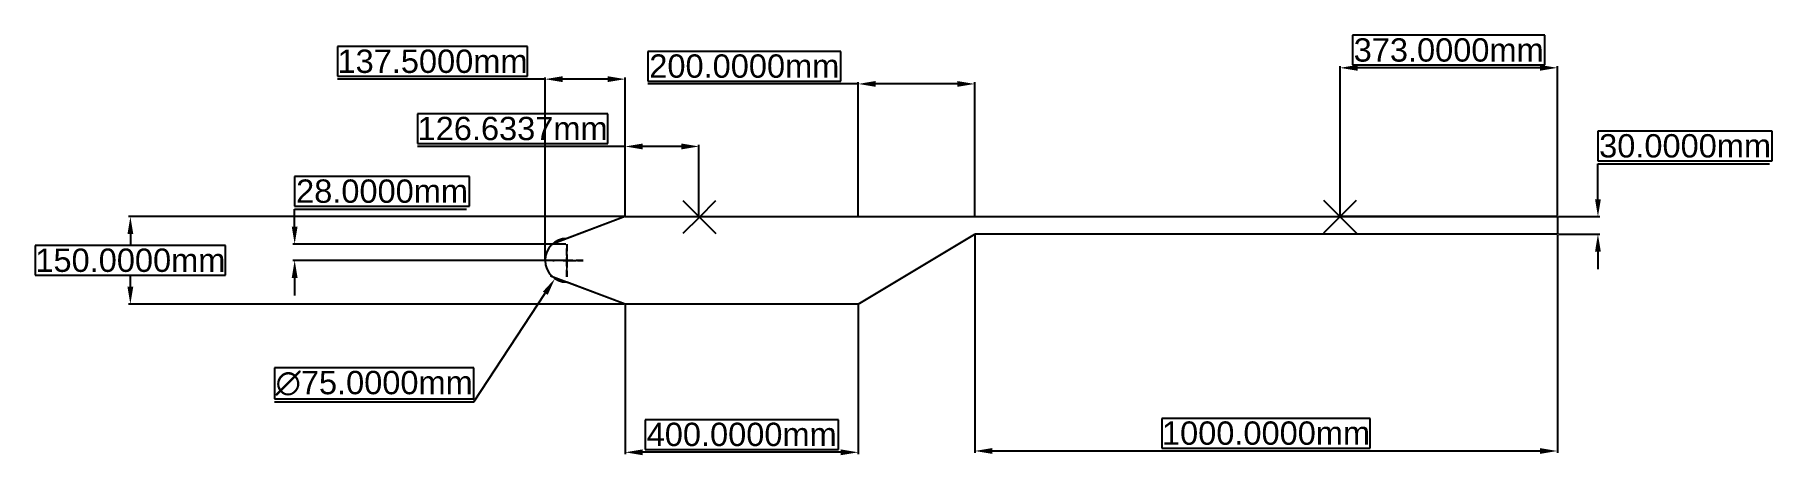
# Model space of a CAD drawing. Header units: millimetres. Extents: x 240 to 3222, y 676 to 1397.
import ezdxf

# ---------------------------------------------------------------- set-up
doc = ezdxf.new("R2010")
doc.units = ezdxf.units.MM
doc.header["$MEASUREMENT"] = 0
doc.linetypes.add('ACAD_ISO10W100', pattern=[18, 12, -3, 0, -3])
for name, color, linetype in [('CENTER_MARK', 170, 'ACAD_ISO10W100'), ('FUSELAJ', 40, 'Continuous'), ('MARCAJE', 241, 'Continuous')]:
    doc.layers.add(name, color=color, linetype=linetype)
doc.layers.add('COTE', color=114, linetype='Continuous', lineweight=35)
doc.styles.get("Standard").update_dxf_attribs({"font": 'arial.ttf'})
doc.dimstyles.new('AERO_DIM', dxfattribs={"dimtxt": 40, "dimasz": 30, "dimexe": 3, "dimexo": 2, "dimgap": -5, "dimtad": 1, "dimtih": 1, "dimtoh": 1, "dimdec": 4, "dimzin": 0, "dimdsep": 46, "dimtxsty": 'Standard', "dimcen": 5, "dimadec": 0, "dimazin": 0, "dimtfac": 1, "dimtdec": 4, "dimtofl": 0, "dimtmove": 0, "dimatfit": 3, "dimfxl": 1, "dimtolj": 1, "dimtzin": 0, "dimarcsym": 0})

# ---------------------------------------------------------------- blocks, each defined once
blk = doc.blocks.new('*D2')
at = {"layer": 'COTE', "color": 0, "lineweight": -2, "transparency": 16777216}
for p, q in [((1253.3, 932.8), (1253.3, 677.7)), ((1653.3, 932.8), (1653.3, 677.7)), ((1619.2, 736.6), (1287.4, 736.6)), ((1287.4, 736.6), (1287.4, 685.7)), ((1619.2, 685.7), (1619.2, 736.6)), ((1623.3, 680.7), (1283.3, 680.7)), ((1287.4, 685.7), (1619.2, 685.7))]:
    blk.add_line(p, q, dxfattribs=at)
at = {"layer": 'COTE', "color": 0, "transparency": 16777216}
for points in [[(1283.3, 685.7), (1283.3, 675.7), (1253.3, 680.7)], [(1623.3, 685.7), (1623.3, 675.7), (1653.3, 680.7)]]:
    blk.add_solid(points, dxfattribs=at)
at = {"layer": 'Defpoints', "color": 0, "transparency": 16777216}
for p in [(1253.3, 934.8), (1653.3, 934.8), (1253.3, 680.7)]:
    blk.add_point(p, dxfattribs=at)
at = {"layer": 'COTE', "color": 0, "transparency": 16777216, "insert": (1453.3, 711.2), "char_height": 40, "attachment_point": 5}
blk.add_mtext('\\A1;400.0000mm', dxfattribs=at)
blk = doc.blocks.new('*D3')
at = {"layer": 'COTE', "color": 0, "lineweight": -2, "transparency": 16777216}
for p, q in [((1853.3, 1052.8), (1853.3, 680)), ((2853.3, 1052.8), (2853.3, 680)), ((2532.1, 738.8), (2174.5, 738.8)), ((2174.5, 738.8), (2174.5, 688)), ((2532.1, 688), (2532.1, 738.8)), ((2174.5, 688), (2532.1, 688)), ((1883.3, 683), (2823.3, 683))]:
    blk.add_line(p, q, dxfattribs=at)
at = {"layer": 'COTE', "color": 0, "transparency": 16777216}
for points in [[(1883.3, 688), (1883.3, 678), (1853.3, 683)], [(2823.3, 688), (2823.3, 678), (2853.3, 683)]]:
    blk.add_solid(points, dxfattribs=at)
at = {"layer": 'Defpoints', "color": 0, "transparency": 16777216}
for p in [(1853.3, 1054.8), (2853.3, 1054.8), (2853.3, 683)]:
    blk.add_point(p, dxfattribs=at)
at = {"layer": 'COTE', "color": 0, "transparency": 16777216, "insert": (2353.3, 713.4), "char_height": 40, "attachment_point": 5}
blk.add_mtext('\\A1;1000.0000mm', dxfattribs=at)
blk = doc.blocks.new('*D4')
at = {"layer": 'COTE', "color": 0, "lineweight": -2, "transparency": 16777216}
for p, q in [((1623.3, 1368.2), (1292.4, 1368.2)), ((1292.4, 1368.2), (1292.4, 1317.4)), ((1623.3, 1317.4), (1623.3, 1368.2)), ((1292.4, 1317.4), (1623.3, 1317.4)), ((1653.3, 1312.4), (1292.4, 1312.4)), ((1653.3, 1086.8), (1653.3, 1315.4)), ((1823.3, 1312.4), (1683.3, 1312.4)), ((1853.3, 1086.8), (1853.3, 1315.4))]:
    blk.add_line(p, q, dxfattribs=at)
at = {"layer": 'COTE', "color": 0, "transparency": 16777216}
for points in [[(1683.3, 1317.4), (1683.3, 1307.4), (1653.3, 1312.4)], [(1823.3, 1317.4), (1823.3, 1307.4), (1853.3, 1312.4)]]:
    blk.add_solid(points, dxfattribs=at)
at = {"layer": 'Defpoints', "color": 0, "transparency": 16777216}
for p in [(1653.3, 1312.4), (1653.3, 1084.8), (1853.3, 1084.8)]:
    blk.add_point(p, dxfattribs=at)
at = {"layer": 'COTE', "color": 0, "transparency": 16777216, "insert": (1457.8, 1342.8), "char_height": 40, "attachment_point": 5}
blk.add_mtext('\\A1;200.0000mm', dxfattribs=at)
blk = doc.blocks.new('*D5')
at = {"layer": 'COTE', "color": 0, "lineweight": -2, "transparency": 16777216}
for p, q in [((3222.2, 1231.4), (2923, 1231.4)), ((2923, 1231.4), (2923, 1180.6)), ((3222.2, 1180.6), (3222.2, 1231.4)), ((2923, 1180.6), (3222.2, 1180.6)), ((2923, 1114.8), (2923, 1175.6)), ((2923, 1175.6), (3217.2, 1175.6)), ((2855.3, 1084.8), (2926, 1084.8)), ((2855.3, 1054.8), (2926, 1054.8)), ((2923, 1024.8), (2923, 994.8))]:
    blk.add_line(p, q, dxfattribs=at)
at = {"layer": 'COTE', "color": 0, "transparency": 16777216}
for points in [[(2918, 1114.8), (2928, 1114.8), (2923, 1084.8)], [(2918, 1024.8), (2928, 1024.8), (2923, 1054.8)]]:
    blk.add_solid(points, dxfattribs=at)
at = {"layer": 'Defpoints', "color": 0, "transparency": 16777216}
for p in [(2853.3, 1084.8), (2853.3, 1054.8), (2923, 1054.8)]:
    blk.add_point(p, dxfattribs=at)
at = {"layer": 'COTE', "color": 0, "transparency": 16777216, "insert": (3072.6, 1206), "char_height": 40, "attachment_point": 5}
blk.add_mtext('\\A1;30.0000mm', dxfattribs=at)
blk = doc.blocks.new('*D6')
at = {"layer": 'COTE', "color": 0, "lineweight": -2, "transparency": 16777216}
for p, q in [((985.9, 1153.7), (686, 1153.7)), ((686, 1153.7), (686, 1102.8)), ((985.9, 1102.8), (985.9, 1153.7)), ((686, 1102.8), (985.9, 1102.8)), ((686, 1067.8), (686, 1097.8)), ((686, 1097.8), (980.9, 1097.8)), ((1151.3, 1037.8), (683, 1037.8)), ((1151.3, 1009.8), (683, 1009.8)), ((686, 979.8), (686, 949.8))]:
    blk.add_line(p, q, dxfattribs=at)
at = {"layer": 'COTE', "color": 0, "transparency": 16777216}
for points in [[(681, 1067.8), (691, 1067.8), (686, 1037.8)], [(681, 979.8), (691, 979.8), (686, 1009.8)]]:
    blk.add_solid(points, dxfattribs=at)
at = {"layer": 'Defpoints', "color": 0, "transparency": 16777216}
for p in [(686, 1037.8), (1153.3, 1037.8), (1153.3, 1009.8)]:
    blk.add_point(p, dxfattribs=at)
at = {"layer": 'COTE', "color": 0, "transparency": 16777216, "insert": (836, 1128.3), "char_height": 40, "attachment_point": 5}
blk.add_mtext('\\A1;28.0000mm', dxfattribs=at)
blk = doc.blocks.new('*D8')
at = {"layer": 'COTE', "color": 0, "lineweight": -2, "transparency": 16777216}
for p, q in [((1251.3, 1084.8), (401, 1084.8)), ((404, 1054.8), (404, 1035.3)), ((567.2, 1035.3), (240.8, 1035.3)), ((240.8, 1035.3), (240.8, 984.4)), ((567.2, 984.4), (567.2, 1035.3)), ((240.8, 984.4), (567.2, 984.4)), ((404, 964.8), (404, 984.4)), ((1251.3, 934.8), (401, 934.8))]:
    blk.add_line(p, q, dxfattribs=at)
at = {"layer": 'COTE', "color": 0, "transparency": 16777216}
for points in [[(399, 1054.8), (409, 1054.8), (404, 1084.8)], [(399, 964.8), (409, 964.8), (404, 934.8)]]:
    blk.add_solid(points, dxfattribs=at)
at = {"layer": 'Defpoints', "color": 0, "transparency": 16777216}
for p in [(1253.3, 1084.8), (404, 934.8), (1253.3, 934.8)]:
    blk.add_point(p, dxfattribs=at)
at = {"layer": 'COTE', "color": 0, "transparency": 16777216, "insert": (404, 1009.8), "char_height": 40, "attachment_point": 5}
blk.add_mtext('\\A1;150.0000mm', dxfattribs=at)
blk = doc.blocks.new('*D9')
at = {"layer": 'COTE', "color": 0, "lineweight": -2, "transparency": 16777216}
for p, q in [((1153.3, 1004.8), (1153.3, 1014.8)), ((1148.3, 1009.8), (1158.3, 1009.8)), ((993.8, 767.4), (1116.2, 953.5)), ((993.8, 825.5), (651.2, 825.5)), ((651.2, 825.5), (651.2, 772.4)), ((993.8, 772.4), (993.8, 825.5)), ((651.2, 772.4), (993.8, 772.4)), ((651.2, 767.4), (993.8, 767.4))]:
    blk.add_line(p, q, dxfattribs=at)
at = {"layer": 'COTE', "color": 0, "transparency": 16777216}
blk.add_solid([(1112, 956.2), (1120.4, 950.7), (1132.7, 978.5)], dxfattribs=at)
at = {"layer": 'Defpoints', "color": 0, "transparency": 16777216}
for p in [(1173.9, 1041.2), (1132.7, 978.5)]:
    blk.add_point(p, dxfattribs=at)
at = {"layer": 'COTE', "color": 0, "transparency": 16777216, "insert": (822.5, 799), "char_height": 40, "attachment_point": 5}
blk.add_mtext('\\A1;∅75.0000mm', dxfattribs=at)
blk = doc.blocks.new('*D10')
at = {"layer": 'COTE', "color": 0, "lineweight": -2, "transparency": 16777216}
for p, q in [((1085.8, 1376.5), (759.3, 1376.5)), ((759.3, 1376.5), (759.3, 1325.6)), ((1085.8, 1325.6), (1085.8, 1376.5)), ((759.3, 1325.6), (1085.8, 1325.6)), ((1115.8, 1320.6), (759.3, 1320.6)), ((1115.8, 1011.8), (1115.8, 1323.6)), ((1223.3, 1320.6), (1145.8, 1320.6)), ((1253.3, 1086.8), (1253.3, 1323.6))]:
    blk.add_line(p, q, dxfattribs=at)
at = {"layer": 'COTE', "color": 0, "transparency": 16777216}
for points in [[(1145.8, 1325.6), (1145.8, 1315.6), (1115.8, 1320.6)], [(1223.3, 1325.6), (1223.3, 1315.6), (1253.3, 1320.6)]]:
    blk.add_solid(points, dxfattribs=at)
at = {"layer": 'Defpoints', "color": 0, "transparency": 16777216}
for p in [(1115.8, 1320.6), (1253.3, 1084.8), (1115.8, 1009.8)]:
    blk.add_point(p, dxfattribs=at)
at = {"layer": 'COTE', "color": 0, "transparency": 16777216, "insert": (922.6, 1351), "char_height": 40, "attachment_point": 5}
blk.add_mtext('\\A1;137.5000mm', dxfattribs=at)
blk = doc.blocks.new('*D11')
at = {"layer": 'COTE', "color": 0, "lineweight": -2, "transparency": 16777216}
for p, q in [((2831.9, 1395.9), (2501.7, 1395.9)), ((2501.7, 1395.9), (2501.7, 1345)), ((2831.9, 1345), (2831.9, 1395.9)), ((2480.3, 1086.8), (2480.3, 1343)), ((2501.7, 1345), (2831.9, 1345)), ((2853.3, 1086.8), (2853.3, 1343)), ((2823.3, 1340), (2510.3, 1340))]:
    blk.add_line(p, q, dxfattribs=at)
at = {"layer": 'COTE', "color": 0, "transparency": 16777216}
for points in [[(2510.3, 1345), (2510.3, 1335), (2480.3, 1340)], [(2823.3, 1345), (2823.3, 1335), (2853.3, 1340)]]:
    blk.add_solid(points, dxfattribs=at)
at = {"layer": 'Defpoints', "color": 0, "transparency": 16777216}
for p in [(2480.3, 1340), (2480.3, 1084.8), (2853.3, 1084.8)]:
    blk.add_point(p, dxfattribs=at)
at = {"layer": 'COTE', "color": 0, "transparency": 16777216, "insert": (2666.8, 1370.4), "char_height": 40, "attachment_point": 5}
blk.add_mtext('\\A1;373.0000mm', dxfattribs=at)
blk = doc.blocks.new('*D12')
at = {"layer": 'COTE', "color": 0, "lineweight": -2, "transparency": 16777216}
for p, q in [((1223.3, 1261.1), (896.8, 1261.1)), ((896.8, 1261.1), (896.8, 1210.2)), ((1223.3, 1210.2), (1223.3, 1261.1)), ((896.8, 1210.2), (1223.3, 1210.2)), ((1253.3, 1205.2), (896.8, 1205.2)), ((1253.3, 1086.8), (1253.3, 1208.2)), ((1349.9, 1205.2), (1283.3, 1205.2)), ((1379.9, 1086.8), (1379.9, 1208.2))]:
    blk.add_line(p, q, dxfattribs=at)
at = {"layer": 'COTE', "color": 0, "transparency": 16777216}
for points in [[(1283.3, 1210.2), (1283.3, 1200.2), (1253.3, 1205.2)], [(1349.9, 1210.2), (1349.9, 1200.2), (1379.9, 1205.2)]]:
    blk.add_solid(points, dxfattribs=at)
at = {"layer": 'Defpoints', "color": 0, "transparency": 16777216}
for p in [(1253.3, 1205.2), (1253.3, 1084.8), (1379.9, 1084.8)]:
    blk.add_point(p, dxfattribs=at)
at = {"layer": 'COTE', "color": 0, "transparency": 16777216, "insert": (1060.1, 1235.7), "char_height": 40, "attachment_point": 5}
blk.add_mtext('\\A1;126.6337mm', dxfattribs=at)

msp = doc.modelspace()

# ---------------------------------------------------------------- linework, layer by layer
at = {"layer": 'CENTER_MARK'}
for p, q in [((1153.29558, 981.83709), (1153.29558, 1037.83709)), ((1153.29558, 1037.83709), (1153.29558, 1009.83709)), ((1181.29558, 1009.83709), (1125.29558, 1009.83709)), ((1153.29558, 1009.83709), (1153.29558, 981.83709)), ((1153.29558, 1009.83709), (1181.29558, 1009.83709))]:
    msp.add_line(p, q, dxfattribs=at)
at = {"layer": 'FUSELAJ'}
for p, q in [((1253.29744, 1084.84828), (1124.88639, 1036.69414)), ((1253.29744, 1084.84828), (1153.29744, 1047.34828)), ((1253.29744, 1084.84828), (1653.29744, 1084.84828)), ((1253.29744, 1084.84828), (1653.29744, 1084.84828)), ((1653.29744, 1084.84828), (1903.29744, 1084.84828)), ((1653.29744, 1084.84828), (1853.29744, 1084.84828)), ((1653.29744, 1084.84828), (1903.29744, 1084.84828)), ((1653.29744, 1084.84828), (1853.29744, 1084.84828)), ((1853.29744, 1084.84828), (2853.29744, 1084.84828)), ((1853.29744, 1084.84828), (1903.29744, 1084.84828)), ((1853.29744, 1084.84828), (2853.29744, 1084.84828)), ((1853.29744, 1084.84828), (1903.29744, 1084.84828)), ((2853.29744, 1084.84828), (2480.29744, 1084.84828)), ((2853.29744, 1084.84828), (2853.29744, 1054.84828)), ((2853.29744, 1084.84828), (2853.29744, 1054.84828)), ((1653.29744, 934.84828), (1853.29744, 1054.84828)), ((1653.29744, 934.84828), (1853.29744, 1054.84828)), ((1653.29744, 934.84828), (1853.29744, 1054.84828)), ((2853.29744, 1054.84828), (1853.29744, 1054.84828)), ((2853.29744, 1054.84828), (1853.29744, 1054.84828)), ((1253.29744, 934.84828), (1124.963, 982.9737)), ((1253.29744, 934.84828), (1153.29744, 972.34828)), ((1653.29744, 934.84828), (1253.29744, 934.84828)), ((1653.29744, 934.84828), (1253.29744, 934.84828))]:
    msp.add_line(p, q, dxfattribs=at)
msp.add_arc((1153.29744, 1009.84828), 37.5, 90, 270, dxfattribs=at)
at = {"layer": 'MARCAJE'}
for p, q in [((1352.50474, 1112.27463), (1409.07329, 1055.70609)), ((1380.78901, 1083.99036), (1409.07329, 1112.27463)), ((2452.01317, 1113.13255), (2508.58171, 1056.56401)), ((2480.29744, 1084.84828), (2508.58171, 1113.13255)), ((1380.78901, 1083.99036), (1352.50474, 1055.70609)), ((2480.29744, 1084.84828), (2452.01317, 1056.56401))]:
    msp.add_line(p, q, dxfattribs=at)

# ---------------------------------------------------------------- dimensions: what is measured, and where the dimension line sits
at = {"layer": 'COTE'}
for base, p1, p2, picture, middle in [((1115.79744, 1320.59771), (1253.29744, 1084.84828), (1115.79744, 1009.83709), '*D10', (922.55733, 1351.03427)), ((2480.29744, 1340.00508), (2853.29744, 1084.84828), (2480.29744, 1084.84828), '*D11', (2666.79744, 1370.44164)), ((1653.29744, 1312.35604), (1853.29744, 1084.84828), (1653.29744, 1084.84828), '*D4', (1457.83359, 1342.77896)), ((1253.297442, 1205.2229974), (1379.9310924, 1084.8482821), (1253.297442, 1084.8482821), '*D12', (1060.0573328, 1235.6595595)), ((2853.29744, 682.96846), (1853.29744, 1054.84828), (2853.29744, 1054.84828), '*D3', (2353.29744, 713.39138)), ((1253.29744, 680.73433), (1653.29744, 934.84828), (1253.29744, 934.84828), '*D2', (1453.29744, 711.15725))]:
    dim = msp.add_linear_dim(base=base, p1=p1, p2=p2, dimstyle='AERO_DIM', override={"dimpost": 'mm'}, dxfattribs=at)
    dim.commit()
    dim.dimension.update_dxf_attribs({"geometry": picture, "text_midpoint": middle})
dim = msp.add_linear_dim(base=(2923.04534, 1054.84828), p1=(2853.29744, 1084.84828), p2=(2853.29744, 1054.84828), angle=90, dimstyle='AERO_DIM', override={"dimpost": 'mm'}, dxfattribs=at)
dim.commit()
dim.dimension.update_dxf_attribs({"geometry": '*D5', "text_midpoint": (3072.6156, 1175.56701), "dimtype": 160})
for base, p1, p2, picture, middle in [((686.02601, 1037.83709), (1153.29558, 1009.83709), (1153.29558, 1037.83709), '*D6', (835.95097, 1128.26001)), ((404.00245, 934.84828), (1253.29744, 1084.84828), (1253.29744, 934.84828), '*D8', (404.00245, 1009.84828))]:
    dim = msp.add_linear_dim(base=base, p1=p1, p2=p2, angle=90, dimstyle='AERO_DIM', override={"dimpost": 'mm'}, dxfattribs=at)
    dim.commit()
    dim.dimension.update_dxf_attribs({"geometry": picture, "text_midpoint": middle})
dim = msp.add_diameter_dim_2p(p1=(1173.9041, 1041.17903), p2=(1132.69079, 978.51753), dimstyle='AERO_DIM', override={"dimpost": 'mm'}, dxfattribs=at)
dim.commit()
dim.dimension.update_dxf_attribs({"geometry": '*D9', "text_midpoint": (822.50213, 767.41518), "dimtype": 163})

doc.saveas('drawing.dxf')
